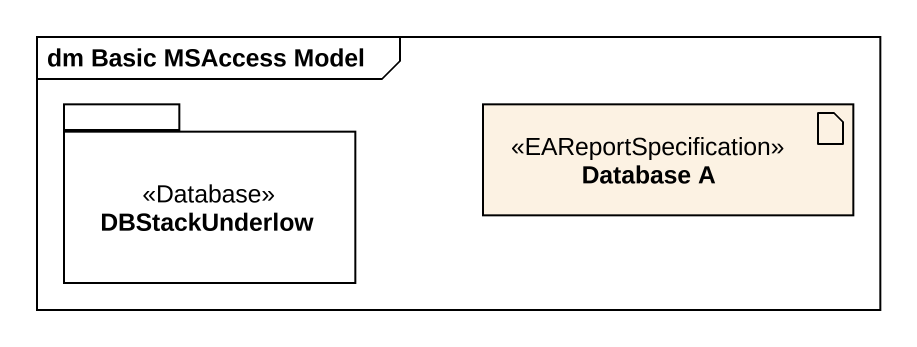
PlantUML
@startuml
mainframe dm Basic MSAccess Model
package DBStackUnderlow <<Database>> {
}
artifact "Database A" as Database_A <<EAReportSpecification>>
@enduml
